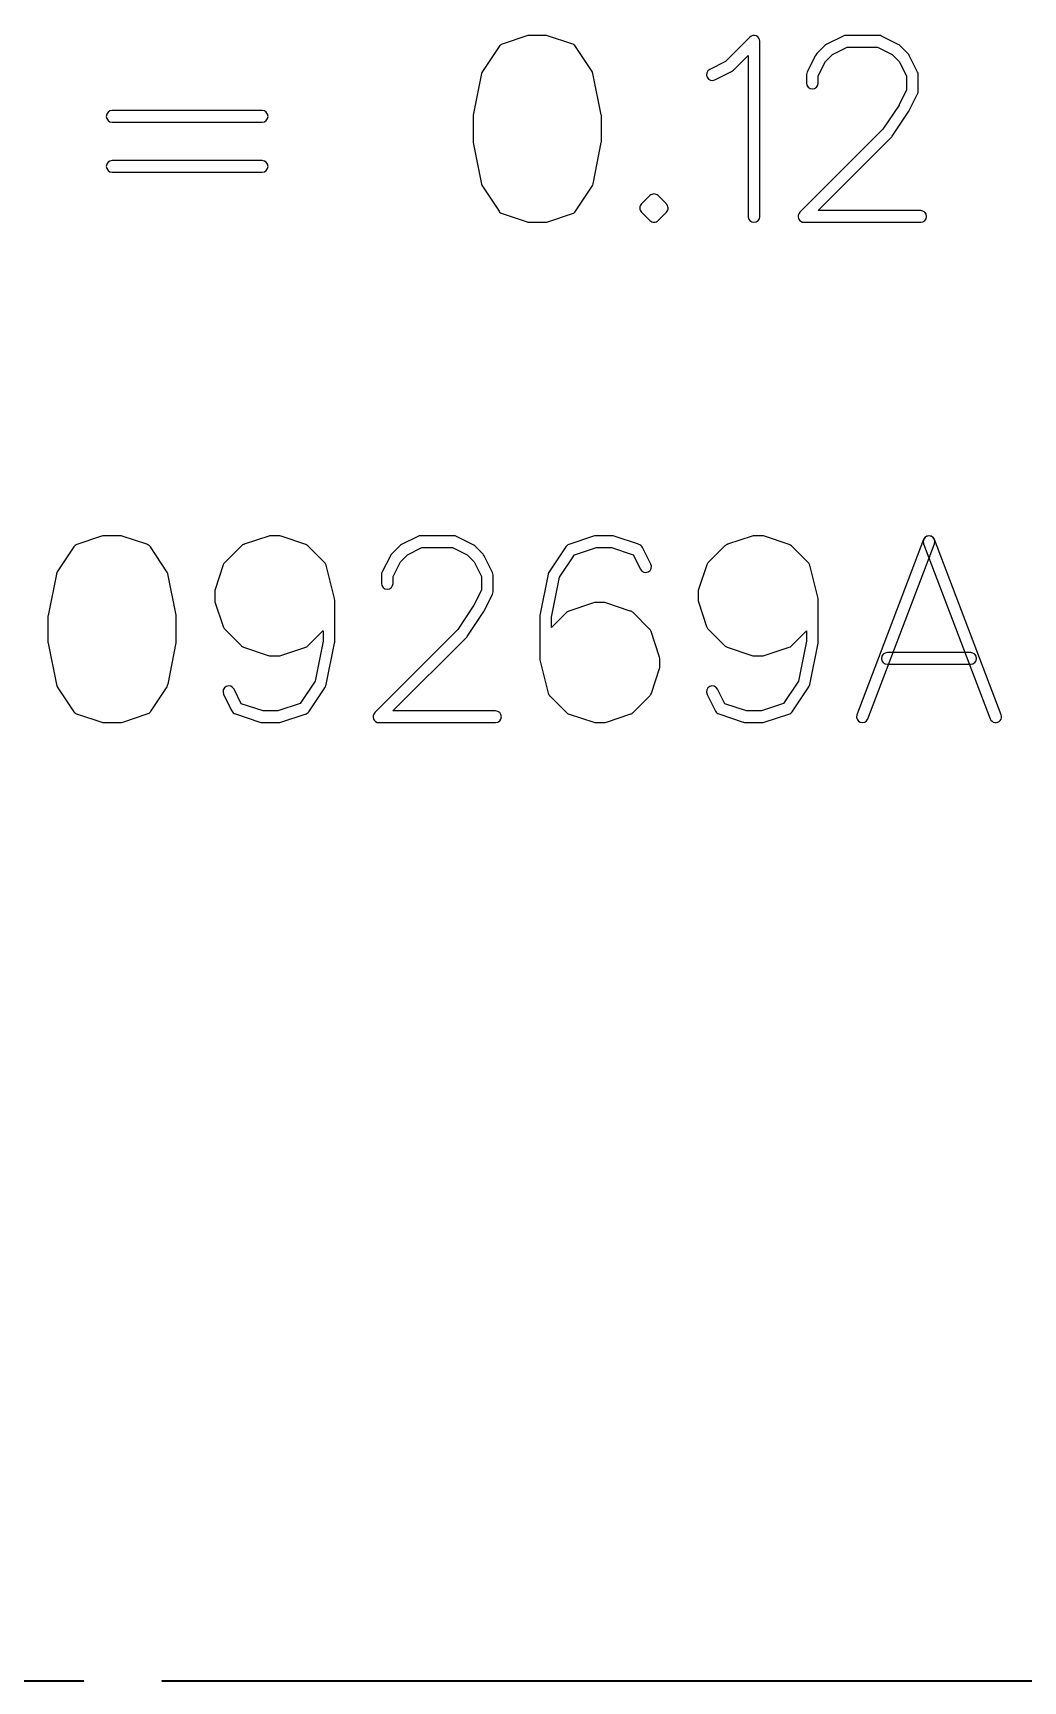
# Model space of a CAD drawing. Extents: x -420 to 0, y -161 to 159.
# Drawn here: x -312.81 to -287.36, y -161 to -118.65 of the extents above; entities that cross this region are included whole.
import ezdxf

# ---------------------------------------------------------------- set-up
doc = ezdxf.new("R2010")
doc.units = 0
doc.header["$MEASUREMENT"] = 0
doc.layers.get('0').update_dxf_attribs({"linetype": 'CONTINUOUS'})

msp = doc.modelspace()

# ---------------------------------------------------------------- linework, layer by layer
for points in [[(-420, -1.999), (-420.001016, -2), (-420.001016, -2), (-420.001016, -150.99999), (-420.001016, -150.99999, 0.410091), (-410.140977, -161), (-410.140977, -161), (-410, -161.000996), (-410, -161.000996), (-311.50002, -161.000996), (-311.50002, -161.000996), (-311.499004, -161), (-311.499004, -161), (-311.50002, -160.999004), (-311.50002, -160.999004), (-410, -160.999004), (-410, -160.999004, -0.414214), (-419.998984, -150.99999), (-419.998984, -150.99999), (-419.998984, -2), (-419.998984, -2), (-420, -1.999)], [(-420, -2), (-420, -151.00001), (-420, -151.00001, 0.414214), (-410, -161), (-410, -161), (-311.50002, -161)], [(-299.584004, -118.725, 0.080069), (-299.630996, -118.717002), (-299.630996, -118.717002), (-300.06, -118.717002), (-300.06, -118.717002, 0.0923), (-300.114004, -118.727002), (-300.114004, -118.727002), (-300.115996, -118.727998), (-300.115996, -118.727998), (-300.74998, -118.938994), (-300.74998, -118.938994, 0.166869), (-300.826992, -118.997998), (-300.826992, -118.997998), (-300.828008, -118.997998), (-300.828008, -118.997998), (-301.255996, -119.640996), (-301.255996, -119.640996, 0.09653), (-301.277988, -119.694004), (-301.277988, -119.694004), (-301.492988, -120.765), (-301.492988, -120.765, 0.050374), (-301.495996, -120.795), (-301.495996, -120.795), (-301.495996, -121.437998), (-301.495996, -121.437998, 0.053648), (-301.492988, -121.47), (-301.492988, -121.47), (-301.492012, -121.471006), (-301.492012, -121.471006), (-301.277988, -122.538994), (-301.277988, -122.538994, 0.096774), (-301.255996, -122.592002), (-301.255996, -122.592002), (-301.255996, -122.592998), (-301.255996, -122.592998), (-300.828008, -123.235), (-300.828008, -123.235, 0.166183), (-300.750996, -123.294004), (-300.750996, -123.294004), (-300.107988, -123.508994), (-300.107988, -123.508994, 0.054759), (-300.076016, -123.515996), (-300.076016, -123.515996), (-300.06, -123.517002), (-300.06, -123.517002), (-299.630996, -123.517002), (-299.630996, -123.517002, 0.092294), (-299.576992, -123.507002), (-299.576992, -123.507002), (-299.573984, -123.506006), (-299.573984, -123.506006), (-298.94, -123.294004), (-298.94, -123.294004, 0.166183), (-298.862988, -123.235), (-298.862988, -123.235), (-298.862012, -123.233994), (-298.862012, -123.233994), (-298.435, -122.592998), (-298.435, -122.592998, 0.118682), (-298.411016, -122.527002), (-298.411016, -122.527002), (-298.41, -122.525996), (-298.41, -122.525996), (-298.199004, -121.467002), (-298.199004, -121.467002, 0.048736), (-298.195996, -121.437998), (-298.195996, -121.437998), (-298.195996, -120.795), (-298.195996, -120.795, 0.067389), (-298.200996, -120.755), (-298.200996, -120.755), (-298.200996, -120.754004), (-298.200996, -120.754004), (-298.413008, -119.695), (-298.413008, -119.695, 0.100471), (-298.435977, -119.64), (-298.435977, -119.64), (-298.435977, -119.639004), (-298.435977, -119.639004), (-298.862988, -118.997998), (-298.862988, -118.997998, 0.189549), (-298.952988, -118.935), (-298.952988, -118.935), (-298.956016, -118.933994), (-298.956016, -118.933994), (-299.584004, -118.725)], [(-294.124004, -118.867002, 0.668179), (-294.38, -118.761006), (-294.38, -118.761006), (-295.006016, -119.387002), (-295.006016, -119.387002), (-295.412988, -119.59), (-295.412988, -119.59, 0.999985), (-295.279004, -119.857998), (-295.279004, -119.857998), (-294.85, -119.644004), (-294.85, -119.644004, 0.094864), (-294.805, -119.61), (-294.805, -119.61), (-294.42502, -119.23), (-294.42502, -119.23), (-294.424004, -119.23), (-294.424004, -119.23), (-294.424004, -123.366992), (-294.424004, -123.366992, 1), (-294.124004, -123.366992), (-294.124004, -123.366992), (-294.124004, -118.867002)], [(-290.993008, -118.732998, 0.116419), (-291.06, -118.717002), (-291.06, -118.717002), (-291.916992, -118.717002), (-291.916992, -118.717002, 0.116419), (-291.983984, -118.732998), (-291.983984, -118.732998), (-292.403008, -118.942002), (-292.403008, -118.942002), (-292.405, -118.942998), (-292.405, -118.942998, 0.095652), (-292.452012, -118.975), (-292.452012, -118.975), (-292.66, -119.182998), (-292.66, -119.182998, 0.09487), (-292.694004, -119.227998), (-292.694004, -119.227998), (-292.905, -119.65), (-292.905, -119.65), (-292.905, -119.650996), (-292.905, -119.650996, 0.127772), (-292.923984, -119.723994), (-292.923984, -119.723994), (-292.923984, -119.937998), (-292.923984, -119.937998, 1), (-292.624004, -119.937998), (-292.624004, -119.937998), (-292.624004, -119.757998), (-292.624004, -119.757998), (-292.623008, -119.756992), (-292.623008, -119.756992), (-292.435996, -119.382998), (-292.435996, -119.382998), (-292.257012, -119.204004), (-292.257012, -119.204004), (-292.25502, -119.202998), (-292.25502, -119.202998), (-291.882012, -119.017002), (-291.882012, -119.017002), (-291.09498, -119.017002), (-291.09498, -119.017002), (-290.722012, -119.202998), (-290.722012, -119.202998), (-290.71998, -119.204004), (-290.71998, -119.204004), (-290.540996, -119.382998), (-290.540996, -119.382998), (-290.354004, -119.756992), (-290.354004, -119.756992), (-290.353008, -119.757998), (-290.353008, -119.757998), (-290.353008, -120.117002), (-290.353008, -120.117002), (-290.545996, -120.502998), (-290.545996, -120.502998), (-290.545996, -120.504004), (-290.545996, -120.504004), (-290.962012, -121.127002), (-290.962012, -121.127002), (-290.962012, -121.127998), (-290.962012, -121.127998), (-293.094004, -123.260996), (-293.094004, -123.260996, 0.668179), (-292.988008, -123.517002), (-292.988008, -123.517002), (-289.988008, -123.517002), (-289.988008, -123.517002, 1), (-289.988008, -123.217002), (-289.988008, -123.217002), (-292.625996, -123.217002), (-292.625996, -123.217002), (-290.74002, -121.33), (-290.74002, -121.33), (-290.739004, -121.329004), (-290.739004, -121.329004, 0.047501), (-290.720996, -121.307002), (-290.720996, -121.307002), (-290.291992, -120.664004), (-290.291992, -120.664004, 0.03065), (-290.282988, -120.647998), (-290.282988, -120.647998), (-290.069023, -120.219004), (-290.069023, -120.219004), (-290.068008, -120.217998), (-290.068008, -120.217998, 0.114182), (-290.053008, -120.151992), (-290.053008, -120.151992), (-290.053008, -119.723994), (-290.053008, -119.723994, 0.116434), (-290.069023, -119.657002), (-290.069023, -119.657002), (-290.280996, -119.232002), (-290.280996, -119.232002), (-290.280996, -119.230996), (-290.280996, -119.230996, 0.086622), (-290.311016, -119.189004), (-290.311016, -119.189004), (-290.52498, -118.975), (-290.52498, -118.975, 0.080642), (-290.564004, -118.947002), (-290.564004, -118.947002), (-290.993008, -118.732998)], [(-306.917012, -120.945, 1), (-306.917012, -120.645), (-306.917012, -120.645), (-310.774004, -120.645), (-310.774004, -120.645, 1), (-310.774004, -120.945), (-310.774004, -120.945), (-306.917012, -120.945)], [(-306.917012, -122.230996, 1), (-306.917012, -121.931006), (-306.917012, -121.931006), (-310.774004, -121.931006), (-310.774004, -121.931006, 1), (-310.774004, -122.230996), (-310.774004, -122.230996), (-306.917012, -122.230996)], [(-296.74, -122.832002, 0.414241), (-296.952012, -122.832002), (-296.952012, -122.832002), (-297.165996, -123.046006), (-297.165996, -123.046006, 0.414268), (-297.165996, -123.257998), (-297.165996, -123.257998), (-296.952012, -123.473008), (-296.952012, -123.473008, 0.433667), (-296.732988, -123.465996), (-296.732988, -123.465996), (-296.525, -123.257998), (-296.525, -123.257998, 0.433627), (-296.532012, -123.039004), (-296.532012, -123.039004), (-296.532988, -123.037998), (-296.532988, -123.037998), (-296.74, -122.832002)], [(-310.512988, -131.582002, 0.080069), (-310.55998, -131.574004), (-310.55998, -131.574004), (-310.988008, -131.574004), (-310.988008, -131.574004, 0.0923), (-311.042012, -131.584004), (-311.042012, -131.584004), (-311.044004, -131.585), (-311.044004, -131.585), (-311.677988, -131.796006), (-311.677988, -131.796006, 0.166864), (-311.755, -131.855), (-311.755, -131.855), (-311.756016, -131.855), (-311.756016, -131.855), (-312.18498, -132.497998), (-312.18498, -132.497998, 0.101787), (-312.207988, -132.553994), (-312.207988, -132.553994), (-312.207988, -132.55499), (-312.207988, -132.55499), (-312.420996, -133.623008), (-312.420996, -133.623008, 0.048727), (-312.424004, -133.652002), (-312.424004, -133.652002), (-312.424004, -134.295), (-312.424004, -134.295, 0.053632), (-312.420996, -134.326992), (-312.420996, -134.326992), (-312.42002, -134.327988), (-312.42002, -134.327988), (-312.207012, -135.396006), (-312.207012, -135.396006, 0.096771), (-312.18498, -135.449004), (-312.18498, -135.449004), (-312.18498, -135.45001), (-312.18498, -135.45001), (-311.756016, -136.093008), (-311.756016, -136.093008, 0.182465), (-311.67, -136.15499), (-311.67, -136.15499), (-311.666016, -136.155996), (-311.666016, -136.155996), (-311.035, -136.365996), (-311.035, -136.365996, 0.058228), (-311.000996, -136.372998), (-311.000996, -136.372998), (-310.988008, -136.373994), (-310.988008, -136.373994), (-310.55998, -136.373994), (-310.55998, -136.373994, 0.101296), (-310.501016, -136.362002), (-310.501016, -136.362002), (-310.498008, -136.361006), (-310.498008, -136.361006), (-309.87, -136.152002), (-309.87, -136.152002, 0.16685), (-309.792988, -136.093008), (-309.792988, -136.093008), (-309.792012, -136.093008), (-309.792012, -136.093008), (-309.363008, -135.45001), (-309.363008, -135.45001, 0.118719), (-309.338984, -135.383994), (-309.338984, -135.383994), (-309.338008, -135.382998), (-309.338008, -135.382998), (-309.127012, -134.324004), (-309.127012, -134.324004, 0.048749), (-309.123984, -134.295), (-309.123984, -134.295), (-309.123984, -133.652002), (-309.123984, -133.652002, 0.06739), (-309.129004, -133.612012), (-309.129004, -133.612012), (-309.129004, -133.610996), (-309.129004, -133.610996), (-309.341016, -132.552002), (-309.341016, -132.552002, 0.100471), (-309.363984, -132.497002), (-309.363984, -132.497002), (-309.363984, -132.495996), (-309.363984, -132.495996), (-309.792012, -131.855), (-309.792012, -131.855, 0.189534), (-309.881992, -131.791992), (-309.881992, -131.791992), (-309.885, -131.790996), (-309.885, -131.790996), (-310.512988, -131.582002)], [(-306.434004, -131.584004, 0.0923), (-306.488008, -131.574004), (-306.488008, -131.574004), (-306.703008, -131.574004), (-306.703008, -131.574004, 0.080069), (-306.75, -131.582002), (-306.75, -131.582002), (-307.380996, -131.791992), (-307.380996, -131.791992), (-307.384023, -131.793008), (-307.384023, -131.793008, 0.133001), (-307.451992, -131.832002), (-307.451992, -131.832002), (-307.877988, -132.258994), (-307.877988, -132.258994), (-307.879004, -132.25999), (-307.879004, -132.25999, 0.119359), (-307.915977, -132.32), (-307.915977, -132.32), (-308.125996, -132.94999), (-308.125996, -132.94999), (-308.125996, -132.951006), (-308.125996, -132.951006, 0.101335), (-308.138008, -133.01), (-308.138008, -133.01), (-308.138008, -133.22), (-308.138008, -133.22, 0.086781), (-308.13, -133.270996), (-308.13, -133.270996), (-307.920996, -133.9), (-307.920996, -133.9), (-307.92, -133.900996), (-307.92, -133.900996, 0.140035), (-307.88002, -133.972998), (-307.88002, -133.972998), (-307.459004, -134.394004), (-307.459004, -134.394004, 0.132091), (-307.394004, -134.436992), (-307.394004, -134.436992), (-306.76002, -134.648994), (-306.76002, -134.648994), (-306.757012, -134.65001), (-306.757012, -134.65001, 0.092294), (-306.703008, -134.66001), (-306.703008, -134.66001), (-306.488008, -134.66001), (-306.488008, -134.66001, 0.081685), (-306.44, -134.652002), (-306.44, -134.652002), (-305.797988, -134.436992), (-305.797988, -134.436992, 0.115348), (-305.74, -134.400996), (-305.74, -134.400996), (-305.354004, -134.016006), (-305.354004, -134.016006), (-305.352988, -134.016006), (-305.352988, -134.016006), (-305.352988, -134.278994), (-305.352988, -134.278994), (-305.557988, -135.307002), (-305.557988, -135.307002), (-305.557988, -135.307998), (-305.557988, -135.307998), (-305.941992, -135.884004), (-305.941992, -135.884004), (-305.944004, -135.885), (-305.944004, -135.885), (-306.511016, -136.074004), (-306.511016, -136.074004), (-306.894004, -136.074004), (-306.894004, -136.074004), (-307.453008, -135.887998), (-307.453008, -135.887998), (-307.453984, -135.886992), (-307.453984, -135.886992), (-307.63998, -135.514004), (-307.63998, -135.514004, 1), (-307.908008, -135.647998), (-307.908008, -135.647998), (-307.698008, -136.069004), (-307.698008, -136.069004), (-307.696992, -136.07), (-307.696992, -136.07, 0.212734), (-307.606992, -136.152002), (-307.606992, -136.152002), (-306.979004, -136.361006), (-306.979004, -136.361006), (-306.975996, -136.362002), (-306.975996, -136.362002, 0.101326), (-306.917012, -136.373994), (-306.917012, -136.373994), (-306.488008, -136.373994), (-306.488008, -136.373994, 0.080074), (-306.441016, -136.365996), (-306.441016, -136.365996), (-305.810996, -136.155996), (-305.810996, -136.155996), (-305.806992, -136.15499), (-305.806992, -136.15499, 0.182428), (-305.721016, -136.093008), (-305.721016, -136.093008), (-305.292012, -135.45001), (-305.292012, -135.45001, 0.098185), (-305.26998, -135.396006), (-305.26998, -135.396006), (-305.056992, -134.327988), (-305.056992, -134.327988), (-305.055996, -134.326992), (-305.055996, -134.326992, 0.053632), (-305.052988, -134.295), (-305.052988, -134.295), (-305.052988, -133.223994), (-305.052988, -133.223994, 0.06051), (-305.056992, -133.187998), (-305.056992, -133.187998), (-305.270996, -132.330996), (-305.270996, -132.330996, 0.136757), (-305.310996, -132.260996), (-305.310996, -132.260996), (-305.74, -131.832002), (-305.74, -131.832002, 0.116979), (-305.799004, -131.796006), (-305.799004, -131.796006), (-306.432012, -131.585), (-306.432012, -131.585), (-306.434004, -131.584004)], [(-301.921016, -131.58999, 0.116412), (-301.988008, -131.574004), (-301.988008, -131.574004), (-302.846016, -131.574004), (-302.846016, -131.574004, 0.116412), (-302.913008, -131.58999), (-302.913008, -131.58999), (-303.333008, -131.8), (-303.333008, -131.8, 0.095652), (-303.38002, -131.832002), (-303.38002, -131.832002), (-303.588008, -132.03999), (-303.588008, -132.03999, 0.094861), (-303.622012, -132.085), (-303.622012, -132.085), (-303.83, -132.49999), (-303.83, -132.49999), (-303.83, -132.501006), (-303.83, -132.501006, 0.141458), (-303.853008, -132.580996), (-303.853008, -132.580996), (-303.853008, -132.79501), (-303.853008, -132.79501, 1), (-303.552988, -132.79501), (-303.552988, -132.79501), (-303.552988, -132.615996), (-303.552988, -132.615996), (-303.551992, -132.615), (-303.551992, -132.615), (-303.365, -132.240996), (-303.365, -132.240996), (-303.18498, -132.061006), (-303.18498, -132.061006), (-302.810996, -131.873994), (-302.810996, -131.873994), (-302.022988, -131.873994), (-302.022988, -131.873994), (-301.649004, -132.061006), (-301.649004, -132.061006), (-301.469004, -132.240996), (-301.469004, -132.240996), (-301.281992, -132.615), (-301.281992, -132.615), (-301.280996, -132.615996), (-301.280996, -132.615996), (-301.280996, -132.973994), (-301.280996, -132.973994), (-301.472988, -133.357002), (-301.472988, -133.357002), (-301.472988, -133.357998), (-301.472988, -133.357998), (-301.88998, -133.984004), (-301.88998, -133.984004), (-301.88998, -133.985), (-301.88998, -133.985), (-304.022988, -136.117998), (-304.022988, -136.117998, 0.668195), (-303.916992, -136.373994), (-303.916992, -136.373994), (-300.916992, -136.373994), (-300.916992, -136.373994, 1), (-300.916992, -136.074004), (-300.916992, -136.074004), (-303.55502, -136.074004), (-303.55502, -136.074004), (-301.667012, -134.185996), (-301.667012, -134.185996, 0.047489), (-301.649004, -134.164004), (-301.649004, -134.164004), (-301.221016, -133.521006), (-301.221016, -133.521006, 0.030654), (-301.212012, -133.505), (-301.212012, -133.505), (-301, -133.082998), (-301, -133.082998), (-300.998984, -133.082002), (-300.998984, -133.082002, 0.125468), (-300.980977, -133.01), (-300.980977, -133.01), (-300.980977, -132.580996), (-300.980977, -132.580996, 0.116405), (-300.996992, -132.514004), (-300.996992, -132.514004), (-301.212012, -132.085), (-301.212012, -132.085, 0.080609), (-301.24, -132.045996), (-301.24, -132.045996), (-301.454004, -131.832002), (-301.454004, -131.832002, 0.080584), (-301.492988, -131.804004), (-301.492988, -131.804004), (-301.921016, -131.58999)], [(-297.87002, -131.582002, 0.080069), (-297.917012, -131.574004), (-297.917012, -131.574004), (-298.346016, -131.574004), (-298.346016, -131.574004, 0.0923), (-298.40002, -131.584004), (-298.40002, -131.584004), (-298.402012, -131.585), (-298.402012, -131.585), (-299.03502, -131.796006), (-299.03502, -131.796006, 0.166813), (-299.111992, -131.855), (-299.111992, -131.855), (-299.113008, -131.855), (-299.113008, -131.855), (-299.542012, -132.497998), (-299.542012, -132.497998, 0.10175), (-299.56498, -132.553994), (-299.56498, -132.553994), (-299.56498, -132.55499), (-299.56498, -132.55499), (-299.778008, -133.623008), (-299.778008, -133.623008, 0.04872), (-299.780996, -133.652002), (-299.780996, -133.652002), (-299.780996, -134.72), (-299.780996, -134.72, 0.067224), (-299.776992, -134.76001), (-299.776992, -134.76001), (-299.562988, -135.617002), (-299.562988, -135.617002, 0.145151), (-299.51998, -135.691006), (-299.51998, -135.691006), (-299.517988, -135.692002), (-299.517988, -135.692002), (-299.093984, -136.115996), (-299.093984, -136.115996, 0.126056), (-299.03, -136.153994), (-299.03, -136.153994), (-299.026016, -136.15499), (-299.026016, -136.15499), (-298.393008, -136.365996), (-298.393008, -136.365996, 0.058228), (-298.359004, -136.372998), (-298.359004, -136.372998), (-298.346016, -136.373994), (-298.346016, -136.373994), (-298.130996, -136.373994), (-298.130996, -136.373994, 0.101326), (-298.072012, -136.362002), (-298.072012, -136.362002), (-298.069004, -136.361006), (-298.069004, -136.361006), (-297.440996, -136.152002), (-297.440996, -136.152002, 0.121748), (-297.38, -136.114004), (-297.38, -136.114004), (-297.378984, -136.112998), (-297.378984, -136.112998), (-296.954004, -135.686992), (-296.954004, -135.686992, 0.140019), (-296.914004, -135.61501), (-296.914004, -135.61501), (-296.912988, -135.613994), (-296.912988, -135.613994), (-296.704004, -134.985), (-296.704004, -134.985, 0.08009), (-296.696016, -134.937998), (-296.696016, -134.937998), (-296.696016, -134.724004), (-296.696016, -134.724004, 0.10135), (-296.707988, -134.665), (-296.707988, -134.665), (-296.707988, -134.664004), (-296.707988, -134.664004), (-296.918008, -134.033994), (-296.918008, -134.033994, 0.119305), (-296.95498, -133.974004), (-296.95498, -133.974004), (-296.955996, -133.972998), (-296.955996, -133.972998), (-297.381992, -133.545996), (-297.381992, -133.545996, 0.133049), (-297.45, -133.507002), (-297.45, -133.507002), (-297.452988, -133.505996), (-297.452988, -133.505996), (-298.083984, -133.295996), (-298.083984, -133.295996, 0.080095), (-298.130996, -133.287998), (-298.130996, -133.287998), (-298.346016, -133.287998), (-298.346016, -133.287998, 0.092294), (-298.40002, -133.297998), (-298.40002, -133.297998), (-298.402012, -133.298994), (-298.402012, -133.298994), (-299.03502, -133.50999), (-299.03502, -133.50999, 0.116923), (-299.093984, -133.545996), (-299.093984, -133.545996), (-299.48, -133.931992), (-299.48, -133.931992), (-299.480996, -133.931992), (-299.480996, -133.931992), (-299.480996, -133.663994), (-299.480996, -133.663994), (-299.48, -133.662998), (-299.48, -133.662998), (-299.275996, -132.64), (-299.275996, -132.64), (-299.27502, -132.639004), (-299.27502, -132.639004), (-298.891992, -132.064004), (-298.891992, -132.064004), (-298.89, -132.062998), (-298.89, -132.062998), (-298.323008, -131.873994), (-298.323008, -131.873994), (-297.93998, -131.873994), (-297.93998, -131.873994), (-297.383984, -132.058994), (-297.383984, -132.058994), (-297.381016, -132.06001), (-297.381016, -132.06001), (-297.194004, -132.433994), (-297.194004, -132.433994, 0.999971), (-296.925996, -132.3), (-296.925996, -132.3), (-297.14, -131.870996), (-297.14, -131.870996, 0.215978), (-297.235996, -131.793008), (-297.235996, -131.793008), (-297.239004, -131.791992), (-297.239004, -131.791992), (-297.87002, -131.582002)], [(-294.005996, -131.584004, 0.0923), (-294.06, -131.574004), (-294.06, -131.574004), (-294.274004, -131.574004), (-294.274004, -131.574004, 0.080069), (-294.320996, -131.582002), (-294.320996, -131.582002), (-294.952012, -131.791992), (-294.952012, -131.791992), (-294.95498, -131.793008), (-294.95498, -131.793008, 0.133065), (-295.022988, -131.832002), (-295.022988, -131.832002), (-295.450977, -132.25999), (-295.450977, -132.25999, 0.119403), (-295.488008, -132.32), (-295.488008, -132.32), (-295.697988, -132.94999), (-295.697988, -132.94999), (-295.697988, -132.951006), (-295.697988, -132.951006, 0.101348), (-295.71, -133.01), (-295.71, -133.01), (-295.71, -133.22), (-295.71, -133.22, 0.086782), (-295.702012, -133.270996), (-295.702012, -133.270996), (-295.493008, -133.9), (-295.493008, -133.9), (-295.491992, -133.900996), (-295.491992, -133.900996, 0.140059), (-295.451992, -133.972998), (-295.451992, -133.972998), (-295.031016, -134.393008), (-295.031016, -134.393008), (-295.03, -134.394004), (-295.03, -134.394004, 0.132091), (-294.965, -134.436992), (-294.965, -134.436992), (-294.331016, -134.648994), (-294.331016, -134.648994), (-294.328008, -134.65001), (-294.328008, -134.65001, 0.092294), (-294.274004, -134.66001), (-294.274004, -134.66001), (-294.06, -134.66001), (-294.06, -134.66001, 0.081654), (-294.012012, -134.652002), (-294.012012, -134.652002), (-293.369004, -134.436992), (-293.369004, -134.436992, 0.115371), (-293.310996, -134.400996), (-293.310996, -134.400996), (-292.925, -134.016006), (-292.925, -134.016006), (-292.923984, -134.016006), (-292.923984, -134.016006), (-292.923984, -134.278994), (-292.923984, -134.278994), (-293.129004, -135.307002), (-293.129004, -135.307002), (-293.129004, -135.307998), (-293.129004, -135.307998), (-293.513008, -135.884004), (-293.513008, -135.884004), (-293.515, -135.885), (-293.515, -135.885), (-294.083008, -136.074004), (-294.083008, -136.074004), (-294.465, -136.074004), (-294.465, -136.074004), (-295.024004, -135.887998), (-295.024004, -135.887998), (-295.025, -135.886992), (-295.025, -135.886992), (-295.211992, -135.514004), (-295.211992, -135.514004, 0.999942), (-295.48002, -135.647998), (-295.48002, -135.647998), (-295.265996, -136.076006), (-295.265996, -136.076006), (-295.26498, -136.077002), (-295.26498, -136.077002, 0.199471), (-295.177988, -136.152002), (-295.177988, -136.152002), (-294.55, -136.361006), (-294.55, -136.361006), (-294.546992, -136.362002), (-294.546992, -136.362002, 0.101326), (-294.488008, -136.373994), (-294.488008, -136.373994), (-294.06, -136.373994), (-294.06, -136.373994, 0.080105), (-294.012988, -136.365996), (-294.012988, -136.365996), (-293.381992, -136.155996), (-293.381992, -136.155996), (-293.377988, -136.15499), (-293.377988, -136.15499, 0.182433), (-293.291992, -136.093008), (-293.291992, -136.093008), (-292.863008, -135.45001), (-292.863008, -135.45001, 0.098166), (-292.840996, -135.396006), (-292.840996, -135.396006), (-292.627988, -134.327988), (-292.627988, -134.327988), (-292.627012, -134.326992), (-292.627012, -134.326992, 0.053639), (-292.624004, -134.295), (-292.624004, -134.295), (-292.624004, -133.223994), (-292.624004, -133.223994, 0.060511), (-292.627988, -133.187998), (-292.627988, -133.187998), (-292.841992, -132.330996), (-292.841992, -132.330996, 0.136742), (-292.881992, -132.260996), (-292.881992, -132.260996), (-293.310996, -131.832002), (-293.310996, -131.832002, 0.116971), (-293.37, -131.796006), (-293.37, -131.796006), (-294.003984, -131.585), (-294.003984, -131.585), (-294.005996, -131.584004)], [(-289.633984, -131.777002, 0.999946), (-289.914004, -131.670996), (-289.914004, -131.670996), (-291.628008, -136.170996), (-291.628008, -136.170996, 0.999984), (-291.348008, -136.277002), (-291.348008, -136.277002), (-289.633984, -131.777002)], [(-289.633984, -131.670996, 0.999993), (-289.914004, -131.777002), (-289.914004, -131.777002), (-288.2, -136.277002), (-288.2, -136.277002, 1.000031), (-287.92, -136.170996), (-287.92, -136.170996), (-289.633984, -131.670996)], [(-288.702988, -134.874004, 1), (-288.702988, -134.573994), (-288.702988, -134.573994), (-290.845996, -134.573994), (-290.845996, -134.573994, 1), (-290.845996, -134.874004), (-290.845996, -134.874004), (-288.702988, -134.874004)]]:
    msp.add_lwpolyline(points, format="xyb")
for points in [[(-211, -160.999004), (-309.5, -160.999004), (-309.5, -160.999004), (-309.500996, -161), (-309.500996, -161), (-309.5, -161.000996), (-309.5, -161.000996), (-211, -161.000996), (-211, -161.000996), (-210.999004, -161), (-210.999004, -161), (-211, -160.999004)], [(-309.49998, -161), (-211, -161)]]:
    msp.add_lwpolyline(points)

doc.saveas('drawing.dxf')
